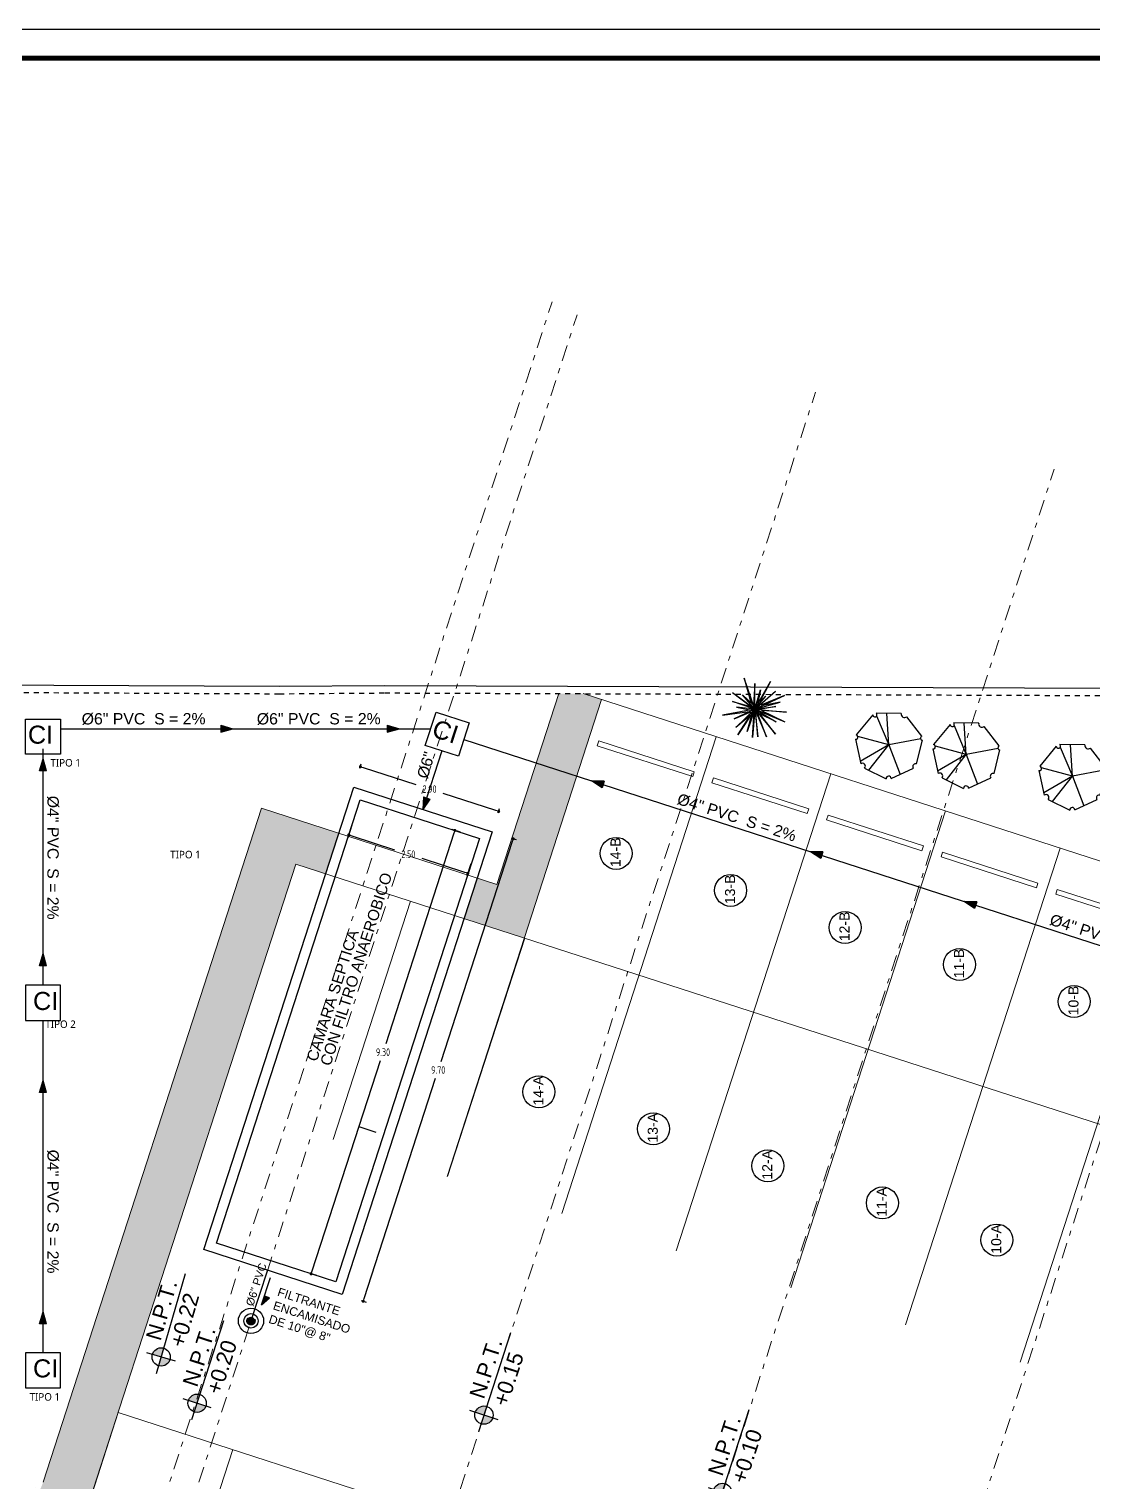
# Model space of a CAD drawing. Header units: feet. Extents: x 1019 to 2236, y -546 to 122.
# Drawn here: x 1097.66 to 1118.87, y 92.89 to 121.88 of the extents above; entities that cross this region are included whole.
import ezdxf

# ---------------------------------------------------------------- set-up
doc = ezdxf.new("R2010")
doc.units = ezdxf.units.FT
doc.header["$LTSCALE"] = 0.05
doc.header["$MEASUREMENT"] = 0
doc.linetypes.add('DASHDOT', pattern=[25.4, 12.7, -6.35, 0, -6.35])
doc.linetypes.add('HIDDEN', pattern=[9.525, 6.35, -3.175])
for name, color, linetype, lineweight in [('A-GENM', 8, 'Continuous', 9), ('arq-pisos', 251, 'Continuous', 5), ('None', 7, 'Continuous', 5), ('VUELOS', 8, 'HIDDEN', 0)]:
    doc.layers.add(name, color=color, linetype=linetype, lineweight=lineweight)
for name, color, linetype in [('AGUAS-N', 4, 'Continuous'), ('AGUASNEGRAS', 4, 'Continuous'), ('DIM', 10, 'Continuous'), ('Estructura - Forjados', 7, 'Continuous'), ('MARCO', 1, 'Continuous'), ('PISO', 8, 'Continuous'), ('RELLENO', 8, 'Continuous'), ('SOLAR', 2, 'DASHDOT'), ('TELEFONO', 3, 'DASHDOT'), ('TEXTO', 2, 'Continuous'), ('TEXXT', 2, 'Continuous'), ('tuberia aerea', 3, 'HIDDEN'), ('TXT', 2, 'Continuous')]:
    doc.layers.add(name, color=color, linetype=linetype)
doc.layers.add('PLANTS', color=7, linetype='Continuous', true_color=0x005716)
doc.styles.add('ads', font='trebuc.ttf', dxfattribs={"height": 0.14})
doc.styles.add('DAMIAN', font='arial.ttf', dxfattribs={"height": 0.12})
doc.styles.add('DIM', font='DIM.shx', dxfattribs={"width": 0.8, "height": 0.15})
doc.styles.add('grd', font='arial.ttf', dxfattribs={"height": 0.15})
doc.styles.add('ROMAND', font='arial.ttf')
doc.styles.get("Standard").update_dxf_attribs({"font": 'arial.ttf'})
doc.dimstyles.new('DIM', dxfattribs={"dimtxt": 0.15, "dimasz": 0.06, "dimexe": 0.06, "dimexo": 0.4, "dimgap": 0.09, "dimtad": 0, "dimtih": 1, "dimtoh": 1, "dimzin": 0, "dimdsep": 46, "dimtxsty": 'DIM', "dimblk": 'DOT', "dimcen": 0.06, "dimdle": 0.05, "dimclrd": 1, "dimclre": 1, "dimclrt": 7, "dimaunit": 1, "dimadec": 3, "dimazin": 0, "dimtfac": 1, "dimtofl": 0, "dimtmove": 1, "dimatfit": 1, "dimldrblk": 'CLOSEDBLANK', "dimfxl": 0.06, "dimtolj": 1, "dimtzin": 0, "dimarcsym": 0})

# ---------------------------------------------------------------- blocks, each defined once
blk = doc.blocks.new('A$C7FF54E45')
at = {"layer": 'SOLAR', "linetype": 'Continuous', "ltscale": 0.15}
blk.add_lwpolyline([(66.124, 33.191), (34.853, 30.693), (7.642, 28.496), (3.32, 28.119), (3.338, 28.271), (7.63, 28.645), (34.841, 30.843), (66.26, 33.352), (68.078, 13.246), (60.53, 11.749), (47.102, 9.086), (34.373, 6.546), (24.073, 4.557), (22.007, 4.131), (9.481, 1.696), (-0.018, -0.156), (0, 0)], dxfattribs=at)
at = {"layer": 'SOLAR', "ltscale": 0.03}
blk.add_lwpolyline([(3.342, 28.196), (7.636, 28.57), (34.847, 30.768), (66.118, 33.265), (67.917, 13.367), (60.501, 11.896), (47.073, 9.233), (34.344, 6.693), (24.044, 4.704), (21.978, 4.278), (9.452, 1.843), (0, 0), (3.328, 28.184)], dxfattribs=at)
blk = doc.blocks.new('ARBOL4')
at = {"layer": 'PLANTS'}
for p, q in [((-0.215225, 0.439234), (-0.445698, 0.173788)), ((-0.172006, 0.430212), (0, 0)), ((0.18998, 0.442934), (-0.157772, 0.457476)), ((0, 0), (0.381619, 0.241316)), ((0.465439, 0.126688), (0.258534, 0.409628)), ((-0.474293, 0.087687), (-0.409359, -0.263952)), ((0.392021, -0.274733), (0.48214, 0.055782)), ((0, 0), (-0.436626, -0.116299)), ((-0.37373, -0.251589), (0, 0)), ((0, 0), (-0.030926, -0.456175)), ((0.410256, -0.207857), (0, 0)), ((0, 0), (0.311329, -0.356352)), ((-0.375843, -0.309965), (-0.049034, -0.484529)), ((0.011921, -0.485418), (0.345337, -0.341692))]:
    blk.add_line(p, q, dxfattribs=at)
for centre, radius, start, end in [((-0.189074, 0.45647), 0.031319, 213.386078, 1.840691), ((0.228399, 0.434803), 0.03927, 168.050674, 320.127319), ((-0.47347, 0.135212), 0.047533, 269.007996, 54.248581), ((0, 0), 0.01, 0, 180), ((0.474388, 0.091377), 0.036427, 104.220505, 282.287354), ((0, 0), 0.01, 180, 0), ((-0.383672, -0.280455), 0.030531, 284.858551, 147.280869), ((0.371318, -0.310052), 0.04094, 59.622765, 230.608597), ((-0.018543, -0.484042), 0.030495, 357.413361, 180.915833)]:
    blk.add_arc(centre, radius, start, end, dxfattribs=at)
blk = doc.blocks.new('T36')
at = {"color": 86, "linetype": 'Continuous'}
for p, q in [((-0.003, -0.009), (-0.054, 0.472)), ((-0.054, 0.472), (-0.003, 0.092)), ((-0.003, -0.009), (0.098, 0.472)), ((-0.003, 0.092), (0.098, 0.472)), ((-0.003, -0.009), (-0.333, 0.244)), ((-0.333, 0.244), (-0.029, 0.016)), ((-0.003, -0.009), (-0.294, 0.392)), ((-0.294, 0.392), (-0.079, 0.067)), ((-0.003, -0.009), (-0.181, 0.345)), ((-0.181, 0.345), (-0.083, 0.101)), ((-0.003, -0.009), (-0.105, 0.295)), ((-0.105, 0.295), (-0.011, 0.059)), ((-0.003, -0.009), (0.307, 0.369)), ((-0.003, -0.009), (0.123, 0.345)), ((-0.003, -0.009), (0.377, 0.244)), ((0.377, 0.244), (0.047, 0.041)), ((0.307, 0.369), (0.053, 0.08)), ((0.123, 0.345), (0.053, 0.08)), ((-0.003, -0.009), (-0.46, 0.143)), ((-0.46, 0.143), (-0.13, 0.041)), ((-0.003, -0.009), (-0.308, 0.016)), ((-0.308, 0.016), (-0.079, 0.016)), ((-0.003, -0.009), (-0.232, 0.117)), ((-0.232, 0.117), (-0.13, 0.041)), ((-0.003, -0.009), (0.402, 0.117)), ((-0.003, -0.009), (0.427, 0.041)), ((0.402, 0.117), (0.047, 0.016)), ((0.427, 0.041), (0.047, -0.009)), ((-0.003, -0.009), (-0.434, -0.263)), ((-0.434, -0.263), (-0.089, -0.09)), ((-0.003, -0.009), (-0.384, -0.085)), ((-0.384, -0.085), (-0.059, -0.042)), ((-0.003, -0.009), (-0.181, -0.39)), ((-0.003, -0.009), (-0.181, -0.238)), ((-0.181, -0.238), (-0.059, -0.042)), ((-0.029, -0.085), (-0.181, -0.39)), ((-0.003, -0.009), (-0.054, -0.364)), ((-0.054, -0.364), (-0.029, -0.085)), ((-0.003, -0.009), (0.183, -0.472)), ((-0.003, -0.009), (0.427, -0.187)), ((-0.003, -0.009), (0.022, -0.288)), ((-0.003, -0.009), (0.351, -0.06)), ((-0.003, -0.009), (0.199, -0.288)), ((-0.003, -0.009), (0.326, -0.238)), ((0.022, -0.288), (0.022, -0.085)), ((0.199, -0.288), (0.047, -0.06)), ((0.183, -0.472), (0.047, -0.085)), ((0.351, -0.06), (0.073, -0.035)), ((0.427, -0.187), (0.098, -0.06)), ((0.098, -0.06), (0.326, -0.238))]:
    blk.add_line(p, q, dxfattribs=at)
blk = doc.blocks.new('Arbol222')
at = {"layer": 'PLANTS', "lineweight": 15, "xscale": 1.5, "yscale": 1.5, "zscale": 1.5}
blk.add_blockref('T36', (0.005, 0.014), dxfattribs=at)
blk = doc.blocks.new('A$C04841795')
at = {"ltscale": 45}
h = blk.add_hatch(color=256, dxfattribs=at)
h.dxf.hatch_style = 1
h.paths.add_polyline_path([(0.179, 0.249), (0.179, 0.154), (0.274, 0.154, 0.414214)])
h.paths.add_polyline_path([(0.179, 0.154), (0.083, 0.154, 0.414214), (0.179, 0.058)])
at = {"layer": 'TXT', "ltscale": 45}
for p, q in [((0.179, 0), (0.179, 0.308)), ((0, 0.154), (1.087, 0.154))]:
    blk.add_line(p, q, dxfattribs=at)
blk.add_circle((0.179, 0.154), 0.0956, dxfattribs=at)
blk = doc.blocks.new('A$C7995192D')
at = {"layer": 'TELEFONO'}
blk.add_hatch(color=256, dxfattribs=at).paths.add_polyline_path([(0.638, 0.116), (0.437, 0.116), (0.437, 0)])
for p, q in [((0.638, 0.116), (0, 0.116)), ((0.437, 0), (0.437, 0.116)), ((0.638, 0.116), (0.437, 0))]:
    blk.add_line(p, q, dxfattribs=at)
blk = doc.blocks.new('DOT')
at = {"color": 0, "linetype": 'ByBlock'}
blk.add_line((-0.5, 0), (-1, 0), dxfattribs=at)
at = {"color": 0, "linetype": 'ByBlock', "const_width": 0.5}
blk.add_lwpolyline([(-0.25, 0, 1), (0.25, 0, 1)], format="xyb", close=True, dxfattribs=at)
blk = doc.blocks.new('*D67')
at = {"layer": 'Defpoints', "color": 0, "ltscale": 3, "transparency": 16777216}
for p in [(1104.259, 106.505), (1104.032, 105.804), (1106.633, 105.736)]:
    blk.add_point(p, dxfattribs=at)
at = {"layer": 'DIM', "color": 1, "lineweight": -2, "ltscale": 3, "transparency": 16777216}
for p, q in [((1104.093, 105.994), (1104.013, 105.746)), ((1104.089, 105.785), (1104.946, 105.507)), ((1106.349, 105.053), (1105.492, 105.331)), ((1106.467, 105.225), (1106.387, 104.977))]:
    blk.add_line(p, q, dxfattribs=at)
at = {"layer": 'DIM', "color": 1, "lineweight": -2, "ltscale": 3, "transparency": 16777216, "xscale": 0.06, "yscale": 0.06, "zscale": 0.06}
for p, rotation in [((1104.032, 105.804), 162.0515255657575), ((1106.406, 105.035), 342.0515255657575)]:
    blk.add_blockref('DOT', p, dxfattribs=dict(at, rotation=rotation))
at = {"layer": 'DIM', "color": 7, "ltscale": 3, "transparency": 16777216, "insert": (1105.219, 105.419), "char_height": 0.15, "attachment_point": 5, "style": 'DIM'}
blk.add_mtext('\\A1;2.50', dxfattribs=at)
blk = doc.blocks.new('_ClosedBlank')
at = {"layer": 'DIM', "color": 0, "lineweight": -2}
for p, q in [((-1, 0.17), (0, 0)), ((-1, 0.17), (-1, -0.17)), ((0, 0), (-1, -0.17))]:
    blk.add_line(p, q, dxfattribs=at)
blk = doc.blocks.new('_DOT')
at = {"color": 0, "linetype": 'ByBlock'}
blk.add_line((-0.5, 0), (-1, 0), dxfattribs=at)
at = {"color": 0, "linetype": 'ByBlock', "const_width": 0.5}
blk.add_lwpolyline([(-0.25, 0, 1), (0.25, 0, 1)], format="xyb", close=True, dxfattribs=at)
blk = doc.blocks.new('*D122')
at = {"layer": 'Defpoints', "color": 0, "ltscale": 3, "transparency": 16777216}
for p in [(1106.637, 105.734), (1103.281, 97.046), (1103.771, 96.887)]:
    blk.add_point(p, dxfattribs=at)
at = {"layer": 'DIM', "color": 1, "lineweight": -2, "ltscale": 3, "transparency": 16777216}
for p, q in [((1106.129, 105.836), (1104.768, 101.634)), ((1106.257, 105.858), (1106.09, 105.912)), ((1103.3, 97.103), (1104.661, 101.304)), ((1103.391, 97.01), (1103.224, 97.064))]:
    blk.add_line(p, q, dxfattribs=at)
at = {"layer": 'DIM', "color": 1, "lineweight": -2, "ltscale": 3, "transparency": 16777216, "xscale": 0.06, "yscale": 0.06, "zscale": 0.06}
for p, rotation in [((1106.147, 105.893), 72.0515255657558), ((1103.281, 97.046), 252.0515255657558)]:
    blk.add_blockref('DOT', p, dxfattribs=dict(at, rotation=rotation))
at = {"layer": 'DIM', "color": 7, "ltscale": 3, "transparency": 16777216, "insert": (1104.714, 101.469), "char_height": 0.15, "attachment_point": 5, "style": 'DIM'}
blk.add_mtext('\\A1;9.30', dxfattribs=at)
blk = doc.blocks.new('*D124')
at = {"layer": 'Defpoints', "color": 0, "ltscale": 3, "transparency": 16777216}
for p in [(1106.889, 105.863), (1103.9, 96.635), (1104.321, 96.499)]:
    blk.add_point(p, dxfattribs=at)
at = {"layer": 'DIM', "color": 1, "lineweight": -2, "ltscale": 3, "transparency": 16777216}
for p, q in [((1107.291, 105.67), (1105.869, 101.278)), ((1107.27, 105.74), (1107.367, 105.708)), ((1104.339, 96.556), (1105.762, 100.948)), ((1104.28, 96.512), (1104.378, 96.48))]:
    blk.add_line(p, q, dxfattribs=at)
at = {"layer": 'DIM', "color": 1, "lineweight": -2, "ltscale": 3, "transparency": 16777216, "xscale": 0.06, "yscale": 0.06, "zscale": 0.06}
for p, rotation in [((1107.31, 105.727), 72.05152556575652), ((1104.321, 96.499), 252.0515255657565)]:
    blk.add_blockref('DOT', p, dxfattribs=dict(at, rotation=rotation))
at = {"layer": 'DIM', "color": 7, "ltscale": 3, "transparency": 16777216, "insert": (1105.815, 101.113), "char_height": 0.15, "attachment_point": 5, "style": 'DIM'}
blk.add_mtext('\\A1;9.70', dxfattribs=at)
blk = doc.blocks.new('*D125')
at = {"layer": 'Defpoints', "color": 0, "ltscale": 3, "transparency": 16777216}
for p in [(1104.262, 107.164), (1104.13, 106.757), (1106.889, 105.863)]:
    blk.add_point(p, dxfattribs=at)
at = {"layer": 'DIM', "color": 1, "lineweight": -2, "ltscale": 3, "transparency": 16777216}
for p, q in [((1104.253, 107.137), (1104.281, 107.221)), ((1104.319, 107.146), (1105.369, 106.806)), ((1106.964, 106.289), (1105.915, 106.629)), ((1107.012, 106.244), (1107.04, 106.328))]:
    blk.add_line(p, q, dxfattribs=at)
at = {"layer": 'DIM', "color": 1, "lineweight": -2, "ltscale": 3, "transparency": 16777216, "xscale": 0.06, "yscale": 0.06, "zscale": 0.06}
for p, rotation in [((1104.262, 107.164), 162.0515255657574), ((1107.021, 106.271), 342.0515255657574)]:
    blk.add_blockref('DOT', p, dxfattribs=dict(at, rotation=rotation))
at = {"layer": 'DIM', "color": 7, "ltscale": 3, "transparency": 16777216, "insert": (1105.642, 106.717), "char_height": 0.15, "attachment_point": 5, "style": 'DIM'}
blk.add_mtext('\\A1;2.90', dxfattribs=at)

msp = doc.modelspace()

# ---------------------------------------------------------------- hatches: boundary and pattern name
at = {"layer": 'AGUASNEGRAS'}
for points in [[(1101.479, 107.852), (1101.719, 107.921), (1101.479, 107.99)], [(1104.8, 107.852), (1105.04, 107.921), (1104.8, 107.99)], [(1097.865, 107.082), (1097.934, 107.322), (1098.003, 107.082)], [(1109.082, 106.744), (1108.874, 106.881), (1109.123, 106.875)], [(1105.651, 106.515), (1105.507, 106.311), (1105.521, 106.56)], [(1113.446, 105.331), (1113.238, 105.468), (1113.487, 105.462)], [(1116.513, 104.337), (1116.305, 104.475), (1116.555, 104.469)], [(1097.865, 103.194), (1097.934, 103.434), (1098.003, 103.194)], [(1097.865, 100.665), (1097.934, 100.905), (1098.003, 100.665)], [(1097.865, 96.046), (1097.934, 96.286), (1098.003, 96.046)]]:
    msp.add_hatch(color=256, dxfattribs=at).paths.add_polyline_path(points)
at = {"layer": 'arq-pisos'}
h = msp.add_hatch(dxfattribs=at)
h.set_pattern_fill('AR-HBONE', color=256, scale=0.06, angle=90)
h.set_pattern_definition([(135, (856.79267, 405.36653), (-0.33941125, 5e-17), [0.72, -0.24]), (225, (856.62297, 405.53623), (-0.33941125, 5e-17), [0.72, -0.24])])
edge = h.paths.add_edge_path()
edge.add_line((1103.57, 105.028), (1103.832, 105.837))
edge.add_line((1103.832, 105.837), (1102.289, 106.336))
edge.add_line((1102.289, 106.336), (1097.934, 92.887))
edge.add_arc((1096.983, 93.195), 1, 270.0737, 342.057, ccw=False)
edge.add_line((1096.984, 92.195), (1087.178, 92.183))
edge.add_line((1087.178, 92.183), (1087.178, 95.352))
edge.add_line((1087.178, 95.352), (1085.174, 95.349))
edge.add_line((1085.174, 95.349), (1085.178, 92.179))
edge.add_line((1085.178, 92.179), (1080.465, 92.173))
edge.add_line((1080.465, 92.173), (1070.904, 98.35))
edge.add_line((1070.904, 98.35), (1070.673, 96.364))
edge.add_line((1070.673, 96.364), (1079.234, 90.832))
edge.add_arc((1079.777, 91.672), 1, 237.1316, 270.0737)
edge.add_line((1079.778, 90.672), (1080.467, 90.671))
edge.add_line((1080.467, 90.671), (1087.644, 90.68))
edge.add_line((1087.644, 90.68), (1087.644, 90.682))
edge.add_line((1087.644, 90.682), (1096.14, 90.693))
edge.add_line((1096.14, 90.693), (1096.327, 89.549))
edge.add_arc((1097.314, 89.71), 1, 189.2909, 252.057)
edge.add_line((1097.006, 88.759), (1116.044, 82.594))
edge.add_line((1116.044, 82.594), (1116.352, 83.545))
edge.add_line((1116.352, 83.545), (1097.89, 89.524))
edge.add_line((1097.89, 89.524), (1102.974, 105.221))
edge.add_line((1102.974, 105.221), (1103.57, 105.028))
h.paths.add_polyline_path([(1106.587, 104.944), (1106.325, 104.136), (1107.543, 103.742), (1109.073, 108.502), (1108.705, 108.621), (1108.219, 108.623), (1106.986, 104.815)])
at = {"layer": 'tuberia aerea'}
h = msp.add_hatch(color=256, dxfattribs=at)
edge = h.paths.add_edge_path()
edge.add_arc((1102.081, 96.108), 0.0815, -107.9485, 252.0515)

# ---------------------------------------------------------------- linework, layer by layer
at = {"layer": 'A-GENM'}
for p, q in [((1109.073, 108.502), (1105.992, 98.988)), ((1108.219, 108.623), (1106.986, 104.815)), ((1111.359, 107.761), (1108.278, 98.248)), ((1113.644, 107.021), (1110.564, 97.508)), ((1102.289, 106.336), (1097.934, 92.887)), ((1106.986, 104.815), (1102.289, 106.336)), ((1115.93, 106.281), (1112.85, 96.767)), ((1118.216, 105.541), (1115.135, 96.027)), ((1102.974, 105.221), (1101.433, 100.464)), ((1102.976, 105.22), (1101.436, 100.463)), ((1102.974, 105.221), (1121.247, 99.304)), ((1120.502, 104.801), (1117.421, 95.287)), ((1105.259, 104.481), (1103.719, 99.724)), ((1107.543, 103.742), (1106.002, 98.985)), ((1097.89, 89.524), (1101.436, 100.463)), ((1097.893, 89.523), (1099.433, 94.28)), ((1100.176, 88.783), (1101.717, 93.54))]:
    msp.add_line(p, q, dxfattribs=at)
at = {"layer": 'A-GENM', "extrusion": (7.74729e-15, 7.31823e-14, -1)}
for p, q in [((1108.705, 108.621), (1122.788, 104.06)), ((1099.431, 94.28), (1117.94, 88.287))]:
    msp.add_line(p, q, dxfattribs=at)
at = {"layer": 'A-GENM'}
for points in [[(1110.891, 106.967), (1110.922, 107.062), (1109.019, 107.678), (1108.988, 107.583)], [(1113.174, 106.227), (1113.205, 106.323), (1111.302, 106.939), (1111.272, 106.844)], [(1115.463, 105.486), (1115.494, 105.582), (1113.591, 106.198), (1113.56, 106.103)], [(1117.746, 104.747), (1117.777, 104.842), (1115.874, 105.458), (1115.843, 105.363)], [(1120.034, 104.006), (1120.065, 104.101), (1118.162, 104.717), (1118.132, 104.622)]]:
    msp.add_lwpolyline(points, close=True, dxfattribs=at)
at = {"layer": 'AGUAS-N'}
msp.add_line((1105.886, 107.48), (1105.507, 106.311), dxfattribs=at)
for points in [[(1104.13, 106.757), (1106.889, 105.863), (1103.9, 96.635), (1101.141, 97.529)], [(1104.259, 106.505), (1106.637, 105.734), (1103.771, 96.887), (1101.393, 97.657)]]:
    msp.add_lwpolyline(points, close=True, dxfattribs=at)
at = {"layer": 'AGUASNEGRAS', "ltscale": 3}
for p, q in [((1098.283, 107.921), (1105.663, 107.921)), ((1097.934, 102.802), (1097.934, 107.519)), ((1097.934, 95.472), (1097.934, 102.101))]:
    msp.add_line(p, q, dxfattribs=at)
at = {"layer": 'AGUASNEGRAS', "color": 4, "ltscale": 0.5}
for p, q in [((1106.326, 107.706), (1121.699, 102.728)), ((1102.412, 97.117), (1102.081, 96.108))]:
    msp.add_line(p, q, dxfattribs=at)
at = {"layer": 'AGUASNEGRAS', "elevation": 0}
msp.add_lwpolyline([(1097.586, 108.115), (1098.283, 108.115), (1098.283, 107.414), (1097.586, 107.414)], close=True, dxfattribs=at)
at = {"layer": 'AGUASNEGRAS'}
for points in [[(1105.771, 108.254), (1106.434, 108.039), (1106.218, 107.373), (1105.555, 107.587)], [(1098.283, 102.802), (1097.586, 102.802), (1097.586, 102.101), (1098.283, 102.101)], [(1098.283, 95.472), (1097.586, 95.472), (1097.586, 94.771), (1098.283, 94.771)]]:
    msp.add_lwpolyline(points, close=True, dxfattribs=at)
for points in [[(1101.479, 107.99), (1101.479, 107.852), (1101.719, 107.921)], [(1101.479, 107.99), (1101.719, 107.921)], [(1104.8, 107.99), (1104.8, 107.852), (1105.04, 107.921)], [(1104.8, 107.99), (1105.04, 107.921)], [(1098.003, 107.082), (1097.865, 107.082), (1097.934, 107.322)], [(1098.003, 107.082), (1097.934, 107.322)], [(1109.123, 106.875), (1109.082, 106.744), (1108.874, 106.881)], [(1109.123, 106.875), (1108.874, 106.881)], [(1105.521, 106.56), (1105.651, 106.515), (1105.507, 106.311)], [(1105.521, 106.56), (1105.507, 106.311)], [(1113.487, 105.462), (1113.446, 105.331), (1113.238, 105.468)], [(1113.487, 105.462), (1113.238, 105.468)], [(1116.555, 104.469), (1116.513, 104.337), (1116.305, 104.475)], [(1116.555, 104.469), (1116.305, 104.475)], [(1098.003, 103.194), (1097.865, 103.194), (1097.934, 103.434)], [(1098.003, 103.194), (1097.934, 103.434)], [(1098.003, 100.665), (1097.865, 100.665), (1097.934, 100.905)], [(1098.003, 100.665), (1097.934, 100.905)], [(1098.003, 96.046), (1097.865, 96.046), (1097.934, 96.286)], [(1098.003, 96.046), (1097.934, 96.286)]]:
    msp.add_lwpolyline(points, dxfattribs=at)
at = {"layer": 'AGUASNEGRAS', "color": 4, "ltscale": 0.5}
msp.add_circle((1102.081, 96.108), 0.252, dxfattribs=at)
at = {"layer": 'Estructura - Forjados'}
msp.add_circle((1102.081, 96.108), 0.144, dxfattribs=at)
at = {"layer": 'MARCO'}
msp.add_lwpolyline([(1054.272, 121.88), (1140.276, 121.88), (1140.276, 65.877), (1054.272, 65.877)], close=True, dxfattribs=at)
at = {"layer": 'MARCO', "const_width": 0.1}
msp.add_lwpolyline([(1130.712, 121.301), (1054.851, 121.301), (1054.851, 66.456), (1130.712, 66.456)], close=True, dxfattribs=at)
at = {"layer": 'RELLENO'}
msp.add_line((1104.229, 99.984), (1104.574, 99.872), dxfattribs=at)
at = {"layer": 'tuberia aerea'}
msp.add_circle((1102.081, 96.108), 0.0815, dxfattribs=at)
at = {"layer": 'TXT'}
for centre in [(1109.364, 105.435), (1111.647, 104.696), (1113.93, 103.956), (1116.213, 103.217), (1118.497, 102.478), (1107.823, 100.678), (1110.107, 99.939), (1112.39, 99.2), (1114.673, 98.46), (1116.956, 97.721)]:
    msp.add_circle(centre, 0.319, dxfattribs=at)
at = {"layer": 'VUELOS', "linetype": 'DASHDOT', "ltscale": 0.5}
for p, q in [((1096.922, 81.959), (1108.087, 116.439)), ((1097.419, 81.699), (1108.584, 116.178)), ((1102.176, 80.158), (1113.341, 114.638)), ((1106.933, 78.618), (1118.098, 113.097)), ((1111.69, 77.078), (1122.855, 111.557))]:
    msp.add_line(p, q, dxfattribs=at)

# ---------------------------------------------------------------- block references
at = {"ltscale": 45}
for p, xscale, yscale, zscale, rotation in [((1100.477, 94.978), 1.910999999999999, 1.910999999999999, 1.910999999999999, 73.83679829917293), ((1100.477, 94.978), 1.910999999999999, 1.910999999999999, 1.910999999999999, 73.83679829917293), ((1101.182, 94.049), 1.910999999999998, 1.910999999999998, 1.910999999999998, 72.05701266037356), ((1106.902, 93.811), 1.910999999999998, 1.910999999999998, 1.910999999999998, 72.05701266037356), ((1106.902, 93.811), 1.910999999999998, 1.910999999999998, 1.910999999999998, 72.05701266037356), ((1111.659, 92.271), 1.910999999999998, 1.910999999999998, 1.910999999999998, 72.05701266037356), ((1111.659, 92.271), 1.910999999999998, 1.910999999999998, 1.910999999999998, 72.05701266037356)]:
    msp.add_blockref('A$C04841795', p, dxfattribs=dict(at, xscale=xscale, yscale=yscale, zscale=zscale, rotation=rotation))
at = {"layer": 'AGUASNEGRAS', "xscale": -0.9100000000034925, "yscale": 0.9100000000016735, "zscale": 0.9099999999999999, "rotation": 72.05152556575764}
msp.add_blockref('A$C7995192D', (1102.571, 96.946), dxfattribs=at)
at = {"layer": 'None', "lineweight": 15}
for name, p, xscale, yscale, zscale, rotation in [('Arbol222', (1112.131, 108.311), 0.8752628836795805, 0.8752628836795805, 0.8752628836795805, 258.7903459937172), ('ARBOL4', (1114.802, 107.598), 1.39517757213432, 1.39517757213432, 1.39517757213432, 258.7903459937169), ('ARBOL4', (1116.346, 107.405), 1.39517757213432, 1.39517757213432, 1.39517757213432, 258.7903459937169), ('ARBOL4', (1118.464, 106.973), 1.39517757213432, 1.39517757213432, 1.39517757213432, 258.7903459937169)]:
    msp.add_blockref(name, p, dxfattribs=dict(at, xscale=xscale, yscale=yscale, zscale=zscale, rotation=rotation))
at = {"layer": 'PISO', "rotation": 168.7903459937098}
msp.add_blockref('A$C7FF54E45', (1127.14, 108.559), dxfattribs=at)

# ---------------------------------------------------------------- texts
at = {"layer": 'TEXTO', "char_height": 0.36, "width": 5.03948, "style": 'grd'}
for insert, attachment_point in [((1098.135, 107.618), 9), ((1097.734, 102.305), 7), ((1097.734, 94.975), 7)]:
    msp.add_mtext('CI', dxfattribs=dict(at, insert=insert, attachment_point=attachment_point))
at = {"layer": 'TEXTO', "insert": (1106.141, 107.612), "char_height": 0.36, "width": 5.03948, "attachment_point": 9, "rotation": 342.057, "style": 'grd'}
msp.add_mtext('CI', dxfattribs=at)
at = {"layer": 'TEXXT', "style": 'DAMIAN'}
for s, insert, char_height, width, attachment_point, rotation in [('%%C6" PVC  S = 2%', (1098.704, 108.232), 0.22589, 3.50414, 1, 0.0552), ('%%C6" PVC  S = 2%', (1102.197, 108.232), 0.22589, 3.50414, 1, 0.0552), ('%%C6"  ', (1105.384, 106.973), 0.2259, 3.50414, 1, 73.2856), ('%%C4" PVC  S = 2%', (1098.245, 104.113), 0.22589, 3.50414, 3, 269.9448), ('%%C4" PVC  S = 2%', (1110.629, 106.64), 0.22589, 3.50414, 1, 342.1053), ('CON FILTRO ANAEROBICO', (1103.454, 101.246), 0.22146, 5.6555, 1, 72.1067), ('%%C4" PVC  S = 2%', (1118.061, 104.233), 0.22589, 3.50414, 1, 342.1053), ('CAMARA SEPTICA', (1103.183, 101.334), 0.22146, 3.43543, 1, 72.1067), ('%%C4" PVC  S = 2%', (1098.245, 97.053), 0.22589, 3.50414, 3, 269.9448), ('%%C6" PVC   ', (1101.974, 96.436), 0.15725, 2.43936, 1, 72.1067), ('FILTRANTE\\PENCAMISADO \\PDE 10"@ 8"', (1102.646, 96.775), 0.17035, 2.64758, 1, 342.1067)]:
    msp.add_mtext(s, dxfattribs=dict(at, insert=insert, char_height=char_height, width=width, attachment_point=attachment_point, rotation=rotation))
at = {"layer": 'TXT', "ltscale": 45, "style": 'ROMAND'}
for s, rotation, p in [('N.P.T.', 73.8368, (1100.276, 95.693)), ('N.P.T.', 73.8368, (1100.276, 95.693)), ('+0.22', 73.8368, (1100.749, 95.556)), ('N.P.T.', 72.057, (1101.004, 94.769)), ('+0.20', 72.057, (1101.471, 94.618)), ('N.P.T.', 72.057, (1106.724, 94.531)), ('N.P.T.', 72.057, (1106.724, 94.531)), ('+0.15', 72.057, (1107.191, 94.38)), ('N.P.T.', 72.057, (1111.481, 92.991)), ('N.P.T.', 72.057, (1111.481, 92.991)), ('+0.10', 72.057, (1111.948, 92.84))]:
    msp.add_text(s, height=0.3096, rotation=rotation, dxfattribs=at).set_placement(p)
at = {"layer": 'TXT', "char_height": 0.15, "width": 3.84, "attachment_point": 2, "style": 'ads'}
for s, insert in [('TIPO 1', (1098.385, 107.317)), ('TIPO 1', (1100.774, 105.486)), ('TIPO 2', (1098.283, 102.101)), ('TIPO 1', (1097.969, 94.666))]:
    msp.add_mtext(s, dxfattribs=dict(at, insert=insert))
at = {"layer": 'TXT', "char_height": 0.2, "attachment_point": 1, "rotation": 90}
for s, insert in [('14-B', (1109.251, 105.161)), ('13-B', (1111.535, 104.422)), ('12-B', (1113.818, 103.682)), ('11-B', (1116.101, 102.943)), ('10-B', (1118.384, 102.204)), ('14-A', (1107.711, 100.404)), ('13-A', (1109.994, 99.665)), ('12-A', (1112.277, 98.926)), ('11-A', (1114.561, 98.186)), ('10-A', (1116.844, 97.447))]:
    msp.add_mtext_dynamic_manual_height_columns(s, width=0.99636, gutter_width=1, heights=[0], dxfattribs=dict(at, insert=insert))

# ---------------------------------------------------------------- dimensions: what is measured, and where the dimension line sits
at = {"layer": 'DIM', "ltscale": 3}
for p1, p2, distance, picture, middle in [((1106.889, 105.863), (1104.13, 106.757), -0.428, '*D125', (1105.642, 106.717)), ((1106.637, 105.734), (1103.771, 96.887), -0.515, '*D122', (1104.714, 101.469)), ((1106.889, 105.863), (1103.9, 96.635), 0.442, '*D124', (1105.815, 101.113))]:
    dim = msp.add_aligned_dim(p1=p1, p2=p2, distance=distance, dimstyle='DIM', override={"dimfxl": 0.2, "dimfxlon": 1}, dxfattribs=at)
    dim.commit()
    dim.dimension.update_dxf_attribs({"geometry": picture, "text_midpoint": middle})
dim = msp.add_linear_dim(base=(1104.032, 105.804), p1=(1106.633, 105.736), p2=(1104.259, 106.505), angle=162.0515, dimstyle='DIM', override={"dimfxl": 0.2, "dimfxlon": 1}, dxfattribs=at)
dim.commit()
dim.dimension.update_dxf_attribs({"geometry": '*D67', "text_midpoint": (1105.219, 105.419)})

doc.saveas('drawing.dxf')
